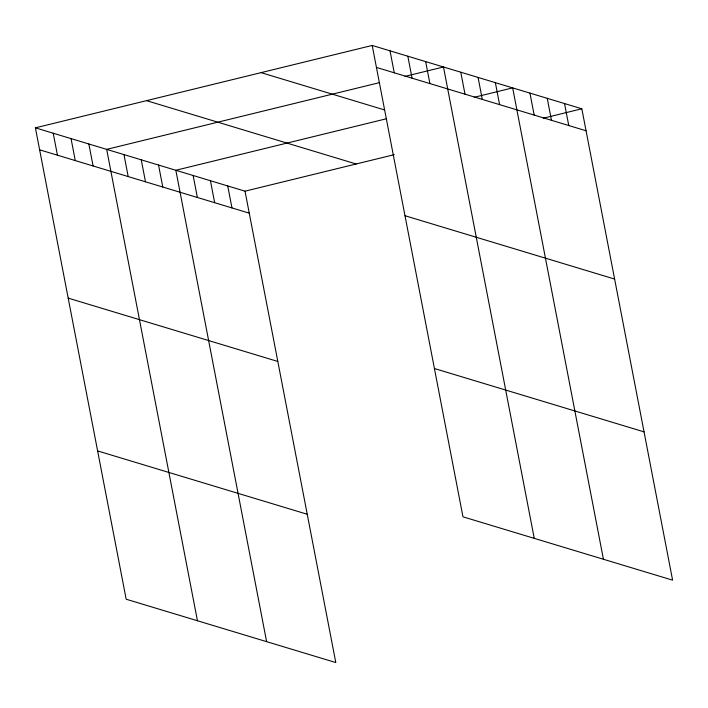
<?xml version="1.0" encoding="UTF-8"?>
<svg xmlns="http://www.w3.org/2000/svg" width="708" height="708" viewBox="0 0 708 708"><rect width="100%" height="100%" fill="white"/><g stroke="black" fill="none" stroke-linecap="round" stroke-linejoin="round"><path stroke-width="1.06" d="M35.4 127.838L245.021 191.178L335.796 662.555L126.174 599.216L35.4 127.838L372.204 45.445L581.826 108.784L672.6 580.162L462.979 516.822L372.204 45.445M379.355 82.668L106.669 149.37L197.444 620.748M405.003 76.393L443.482 66.977L534.248 538.363M386.665 118.705L175.841 170.274L266.615 641.652M474.183 97.297L512.654 87.88L603.428 559.258M245.021 191.178L394.338 154.645M543.355 118.192L581.826 108.784M376.444 67.419L586.056 130.759M261.057 72.632L384.214 109.846M146.547 100.651L356.168 163.991M405.003 215.728L614.615 279.067M39.63 149.813L249.251 213.152M434.42 368.523L644.041 431.862M68.189 298.121L277.81 361.461M97.615 450.916L307.237 514.256M564.533 103.554L568.763 125.537M547.24 98.332L551.47 120.316M529.947 93.111L534.177 115.085M495.361 82.659L499.591 104.634M478.068 77.429L482.298 99.412M460.775 72.207L465.006 94.182M425.658 61.596L429.898 83.571M407.843 56.215L412.074 78.19M390.028 50.826L394.259 72.809M227.728 185.947L231.959 207.931M210.435 180.726L214.666 202.7M193.134 175.496L197.373 197.479M158.548 165.053L162.787 187.027M141.255 159.822L145.494 181.806M123.962 154.601L128.192 176.575M88.854 143.989L93.084 165.964M71.039 138.609L75.269 160.583M53.215 133.219L57.454 155.202"/></g></svg>
